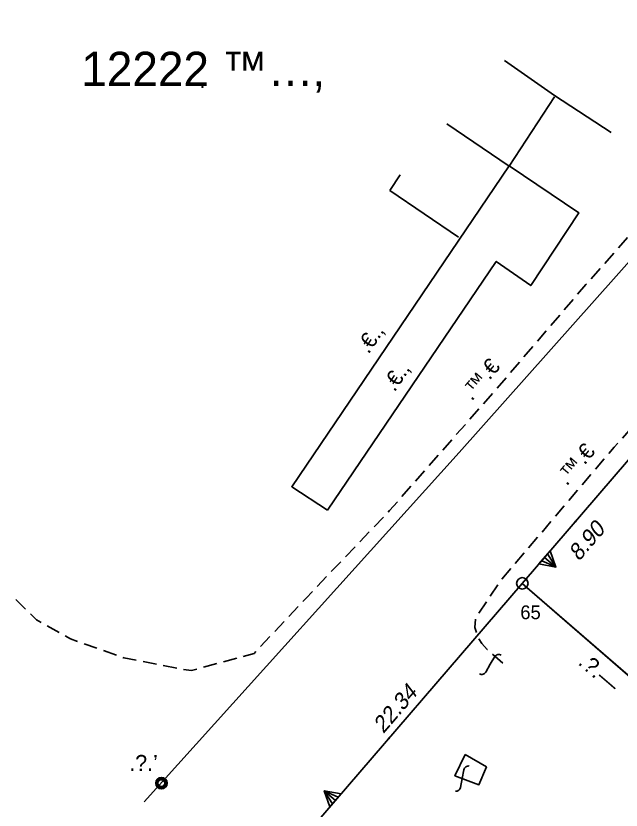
# Model space of a CAD drawing. Header units: millimetres. Extents: x 199486 to 200356, y 746544 to 746866.
# Drawn here: x 200067.04 to 200100.09, y 746714.5 to 746757.84 of the extents above; entities that cross this region are included whole.
import ezdxf
from ezdxf.enums import TextEntityAlignment as Align

# ---------------------------------------------------------------- set-up
doc = ezdxf.new("R2010")
doc.units = ezdxf.units.MM
doc.header["$LTSCALE"] = 3
doc.linetypes.add('DASHED2', pattern=[0.375, 0.25, -0.125])
doc.linetypes.add('HIDDEN', pattern=[0.375, 0.25, -0.125])
for name, color, linetype in [('C1609_1', 52, 'Continuous'), ('C1611_1', 6, 'Continuous'), ('C1650', 7, 'Continuous'), ('C1650_0_1', 1, 'Continuous'), ('C1656', 7, 'Continuous'), ('C1660_1', 240, 'Continuous'), ('C1666', 1, 'Continuous'), ('C1690', 7, 'Continuous'), ('M2207', 9, 'Continuous'), ('M2404', 9, 'DASHED2'), ('M2602', 9, 'Continuous'), ('M2605', 9, 'Continuous'), ('M4402', 9, 'Continuous')]:
    doc.layers.add(name, color=color, linetype=linetype)
doc.styles.add('HANIT_TEXT', font='hebtxt')
doc.styles.add('HEBTXT', font='hebtxt')
doc.styles.add('HEBTXT2', font='HEBTXT')

# ---------------------------------------------------------------- blocks, each defined once
blk = doc.blocks.new('M2605_P')
at = {"style": 'HANIT_TEXT'}
blk.add_attdef('NAME', text='', height=1.388888888888888, rotation=4.2021672e-09, dxfattribs=at).set_placement((-2.328306e-10, 0.4999999998835847), align=Align.BOTTOM_CENTER)
blk.add_attdef('HEIGHT', text='', height=1.599999999999999, rotation=4.2021672e-09, dxfattribs=at).set_placement((-2.328306e-10, -1.000000000116415), align=Align.TOP_CENTER)
at = {"style": 'HANIT_TEXT', "flags": 1}
blk.add_attdef('MARK', text='', height=1.599999999999999, rotation=4.2021672e-09, dxfattribs=at).set_placement((-2.328306e-10, -3.00000000023283), align=Align.TOP_CENTER)
blk = doc.blocks.new('C1690')
blk.add_lwpolyline([(0.2109170022299525, 1.2313991212561, 0.4142135623730951), (-0.1192575931622262, 0.772068372712515), (0.0070460243564519, 0), (0.1542380995356956, -0.7744655475765754, -0.4142135623730951), (-0.1634102954749075, -1.242546199972279)], format="xyb")
blk = doc.blocks.new('C1656')
at = {"color": 255}
blk.add_circle((0, 0), 0.05, dxfattribs=at)
at = {"style": 'HEBTXT2'}
blk.add_attdef('TEXT', text='', height=3, dxfattribs=at).set_placement((0, 1.312230307143181), align=Align.MIDDLE)
blk = doc.blocks.new('M2404_P')
at = {"style": 'HANIT_TEXT'}
blk.add_attdef('NAME', text='', height=1.388888888888888, dxfattribs=at).set_placement((-2.328306e-10, 0.5), align=Align.BOTTOM_CENTER)
blk.add_attdef('HEIGHT', text='', height=1.599999999999999, dxfattribs=at).set_placement((-2.328306e-10, -1), align=Align.TOP_CENTER)
at = {"style": 'HANIT_TEXT', "flags": 1}
blk.add_attdef('MARK', text='', height=1.599999999999999, dxfattribs=at).set_placement((0, -2.999999999767169), align=Align.TOP_CENTER)
blk = doc.blocks.new('M2602_P')
at = {"style": 'HANIT_TEXT'}
blk.add_attdef('NAME', text='', height=1.388888888888889, dxfattribs=at).set_placement((0, 0.4999999997671694), align=Align.BOTTOM_CENTER)
blk.add_attdef('HEIGHT', text='', height=1.6, dxfattribs=at).set_placement((1.164153e-10, -1.00000000023283), align=Align.TOP_CENTER)
at = {"style": 'HANIT_TEXT', "flags": 1}
blk.add_attdef('MARK', text='', height=1.6, dxfattribs=at).set_placement((1.164153e-10, -3.00000000023283), align=Align.TOP_CENTER)
blk = doc.blocks.new('C1609')
blk.add_circle((0, 0), 0.04)
at = {"style": 'HEBTXT', "width": 10}
blk.add_attdef('CROSS', text='', height=1.4, dxfattribs=at).set_placement((0, 1.5), align=Align.CENTER)
at = {"style": 'HEBTXT'}
for tag in ['LEGAL_LENGTH', 'RADIUS']:
    blk.add_attdef(tag, text='', height=1.4, dxfattribs=at).set_placement((0, 1.5), align=Align.CENTER)
at = {"style": 'HEBTXT', "oblique": 12}
blk.add_attdef('CALC_LENGTH', text='', height=1.4, dxfattribs=at).set_placement((0, -1.5), align=Align.TOP_CENTER)
at = {"style": 'HEBTXT', "flags": 1}
for tag, p in [('LINE_NAME', (0, -4)), ('TOPO', (0, -5.5)), ('COMMENT', (0, -7))]:
    blk.add_attdef(tag, text='', height=1, dxfattribs=at).set_placement(p, align=Align.MIDDLE_CENTER)
blk = doc.blocks.new('C1650_PLT')
for p, q in [((-0.04311719935372459, 1.134967032846477), (-0.4041769997362633, -4.400064535298176e-05)), ((-5.350092488312317e-17, 1.210260043551027), (-6.086124371957014e-16, -4.400064535303727e-05)), ((0.03945581444525331, 1.121762100508451), (0.3744068084695465, -4.400064535309278e-05))]:
    blk.add_line(p, q)
blk.add_lwpolyline([(0.7500000000000001, -4.400064535314829e-05), (2.010226348134657e-18, 1.298994105031305), (-0.7500000000000001, -4.400064535292625e-05)], close=True)
blk = doc.blocks.new('M4402_E')
for radius in [0.5, 0.45, 0.4, 0.35, 0.3]:
    blk.add_circle((-2e-16, 0), radius)
at = {"style": 'HANIT_TEXT'}
for tag, p in [('NAME', (0, -1)), ('HEIGHT', (0, -2.5))]:
    blk.add_attdef(tag, text='', height=1, dxfattribs=at).set_placement(p, align=Align.TOP_CENTER)
blk.add_attdef('DESC', text='', height=1, dxfattribs=at).set_placement((-1, -4), align=Align.TOP_RIGHT)
blk.add_attdef('MARK', text='', height=1, dxfattribs=at).set_placement((0, -4), align=Align.TOP_LEFT)
at = {"style": 'HANIT_TEXT', "flags": 1}
for tag, p in [('OWNER', (0, -5.5)), ('TYPE', (0, -7))]:
    blk.add_attdef(tag, text='', height=1, dxfattribs=at).set_placement(p, align=Align.TOP_CENTER)
blk = doc.blocks.new('C1611')
blk.add_circle((0, 0), 0.5)
at = {"color": 255}
blk.add_point((0, 0), dxfattribs=at)
at = {"style": 'HEBTXT2'}
blk.add_attdef('POINT_NAME', text='', height=1.5, dxfattribs=at).set_placement((0, 1.5), align=Align.BOTTOM_CENTER)
blk.add_attdef('MARK_DESC', text='', height=1.199999999999999, dxfattribs=at).set_placement((2, 0), align=Align.MIDDLE_LEFT)
at = {"style": 'HEBTXT2', "flags": 1}
for tag, p in [('MARK', (0, -2)), ('CLASS', (0, -3.5)), ('SOURCE', (0, -5)), ('TOPO', (0, -6.5)), ('HEIGHT', (0, -8)), ('COMMENT', (0, -9.5))]:
    blk.add_attdef(tag, text='', height=1, dxfattribs=at).set_placement(p, align=Align.MIDDLE)

msp = doc.modelspace()

# ---------------------------------------------------------------- linework, layer by layer
at = {"layer": 'C1650_0_1'}
for p in [(200100.4898089119, 746733.6237916753), (200080.1157973617, 746709.9505311161)]:
    msp.add_line(p, (200094.6930089119, 746726.8737916754), dxfattribs=at)
at = {"layer": 'C1660_1'}
msp.add_line((200094.6930089119, 746726.8737916754), (200113.5836089118, 746710.4987916754), dxfattribs=at)
at = {"layer": 'C1666'}
for p, q in [((200109.2258053863, 746754.2153954072), (200091.2450971831, 746734.008712808)), ((200091.2450971831, 746734.008712808), (200074.0359985325, 746714.9536974134))]:
    msp.add_line(p, q, dxfattribs=at)
at = {"layer": 'M2207'}
msp.add_lwpolyline([(200091.5767089119, 746717.5337916756), (200092.7367089119, 746716.8537916752), (200092.3267089119, 746715.8837916753), (200091.0167089119, 746716.3737916753), (200091.5767089119, 746717.5337916756)], dxfattribs=at)
msp.add_lwpolyline([(200091.5767089119, 746717.5337916756), (200092.7367089119, 746716.8537916752), (200092.3267089119, 746715.8837916753), (200091.0167089119, 746716.3737916753), (200091.5767089119, 746717.5337916756)], dxfattribs=at)
at = {"layer": 'M2404', "linetype": 'DASHED2', "flags": 128}
msp.add_lwpolyline([(200067.0385077321, 746726.0002490914), (200068.1623646126, 746724.8756652328), (200070.0167298314, 746723.8447952202), (200072.9387577208, 746722.8139252074), (200076.0629768704, 746722.192731564), (200076.6249053107, 746722.1177593067), (200080.0526701622, 746723.0549135061), (200082.8872743656, 746726.0748061807), (200087.4468721381, 746730.8442837035), (200093.1714798822, 746737.3588244817), (200098.1647065673, 746743.1772505175), (200102.7455337188, 746748.3387351745), (200108.5991552832, 746754.6806998631), (200115.1729655006, 746761.5911318593), (200119.6557433505, 746766.5345332918)], dxfattribs=at)
at = {"layer": 'M2404', "linetype": 'HIDDEN', "flags": 128}
msp.add_lwpolyline([(200093.6367089119, 746722.5237916755), (200092.7667089118, 746723.2737916751), (200092.4867089119, 746723.5937916752), (200092.2467089119, 746723.9637916752), (200092.1067089119, 746724.4737916752), (200092.1367089119, 746724.9937916754), (200093.4967089118, 746727.0037916754), (200099.7067089119, 746734.3137916753), (200105.5267089119, 746740.6737916754), (200106.2367089119, 746741.4437916751), (200106.7467089118, 746741.8137916751), (200107.6367089119, 746741.6437916753)], dxfattribs=at)
at = {"layer": 'M2602'}
for points in [[(200093.720670725, 746755.4039791515), (200096.4467089119, 746753.5037916753), (200099.5467089119, 746751.4837916752)], [(200096.4567089119, 746753.4237916755), (200093.9767089119, 746749.6437916755)], [(200096.4567089119, 746753.4237916755), (200093.9767089119, 746749.6437916755)], [(200093.9767089119, 746749.6437916755), (200090.5681394742, 746751.9573802573)], [(200093.9767089119, 746749.6437916755), (200090.5681394742, 746751.9573802573)], [(200084.0567089118, 746730.8637916753), (200082.1067089119, 746732.1437916753), (200093.9767089119, 746749.6537916753), (200097.7767089119, 746747.1037916754), (200095.1567089119, 746743.1237916753), (200093.2567089119, 746744.4437916753)], [(200084.0567089118, 746730.8637916753), (200082.1067089119, 746732.1437916753), (200093.9767089119, 746749.6537916753), (200097.7767089119, 746747.1037916754), (200095.1567089119, 746743.1237916753), (200093.2567089119, 746744.4437916753)], [(200088.0164341454, 746749.1676522373), (200087.4567089119, 746748.3237916752)], [(200088.0164341454, 746749.1676522373), (200087.4567089119, 746748.3237916752)], [(200087.4567089119, 746748.3237916752), (200091.2067089119, 746745.7637916753)], [(200084.0567089118, 746730.8637916753), (200093.2667089119, 746744.4437916753), (200084.0567089118, 746730.8637916753)], [(200084.0567089118, 746730.8637916753), (200093.2667089119, 746744.4437916753), (200084.0567089118, 746730.8637916753)]]:
    msp.add_lwpolyline(points, dxfattribs=at)
at = {"layer": 'M2605', "flags": 128}
msp.add_lwpolyline([(200094.6930089119, 746726.8737916754), (200113.5836089118, 746710.4987916754)], dxfattribs=at)

# ---------------------------------------------------------------- block references
at = {"layer": 'C1609_1', "linetype": 'DASHED2'}
ref = msp.add_blockref('C1609', (200097.5914089119, 746730.2487916754), dxfattribs=dict(at, xscale=0.625, yscale=0.625, zscale=0.625, rotation=49.34450435770734))
ref.add_attrib('CALC_LENGTH', '8.90', dxfattribs={"layer": '0', "height": 0.8750000000000001, "rotation": 409.3445043618761, "style": 'HEBTXT2', "oblique": 12.00000000000003}).set_placement((200097.8585928429, 746729.4754250805), align=Align.TOP_CENTER)
ref = msp.add_blockref('C1609', (200087.4044031368, 746718.4121613957), dxfattribs=dict(at, xscale=0.625, yscale=0.625, zscale=0.625, rotation=49.25933301351607))
ref.add_attrib('CALC_LENGTH', '22.34', dxfattribs={"layer": '0', "height": 0.875, "rotation": 409.2593330176848, "style": 'HEBTXT2', "oblique": 11.99999999999995}).set_placement((200087.3957764135, 746720.3185782437), align=Align.TOP_CENTER)
at = {"layer": 'C1611_1', "linetype": 'DASHED2'}
ref = msp.add_blockref('C1611', (200094.6930089119, 746726.8737916754, 200), dxfattribs=dict(at, xscale=0.625, yscale=0.625, zscale=0.625))
ref.add_attrib('POINT_NAME', '65', dxfattribs={"layer": '0', "height": 0.75, "style": 'HEBTXT2'}).set_placement((200095.1423856665, 746724.6939223506, 200), align=Align.BOTTOM_CENTER)
at = {"layer": 'C1650', "linetype": 'DASHED2', "xscale": 0.625, "yscale": 0.625, "zscale": 0.625}
for p, rotation in [((200095.908075915, 746728.2886588902), 229.3445043577073), ((200084.489041804, 746715.0276032935), 49.25933301351607)]:
    msp.add_blockref('C1650_PLT', p, dxfattribs=dict(at, rotation=rotation))
at = {"layer": 'C1656', "xscale": 0.6249999999999997, "yscale": 0.6249999999999997, "zscale": 0.6249999999999997}
msp.add_blockref('C1656', (200077.2314908538, 746753.9682728061), dxfattribs=at).add_auto_attribs({'TEXT': '12222 ™…‚'})
at = {"layer": 'C1690'}
for p, xscale, yscale, zscale, rotation in [((200092.9414474855, 746722.4606173568), 0.625, 0.625, 0.625, 319.2363947989071), ((200091.4036549549, 746716.2290561326), 0.6250000000000002, 0.6250000000000002, 0.6250000000000002, 339.4919010285554)]:
    msp.add_blockref('C1690', p, dxfattribs=dict(at, xscale=xscale, yscale=yscale, zscale=zscale, rotation=rotation))
at = {"layer": 'M2404'}
ref = msp.add_blockref('M2404_P', (200093.1714798822, 746737.3588244817), dxfattribs=dict(at, xscale=0.6249999999999999, yscale=0.6249999999999999, zscale=0.6249999999999999, rotation=49.65139345978822))
ref.add_attrib('NAME', '.™.€', dxfattribs={"layer": '0', "height": 0.875, "rotation": 49.65139345977764, "style": 'HANIT_TEXT'}).set_placement((200092.9333175836, 746737.5611484041), align=Align.BOTTOM_CENTER)
ref = msp.add_blockref('M2404_P', (200098.3582969571, 746732.7265305818), dxfattribs=dict(at, xscale=0.6249999999999999, yscale=0.6249999999999999, zscale=0.6249999999999999, rotation=49.65139345978822))
ref.add_attrib('NAME', '.™.€', dxfattribs={"layer": '0', "height": 0.875, "rotation": 49.65139345977764, "style": 'HANIT_TEXT'}).set_placement((200098.1201346585, 746732.9288545043), align=Align.BOTTOM_CENTER)
at = {"layer": 'M2602'}
ref = msp.add_blockref('M2602_P', (200087.2107955546, 746739.6730719715), dxfattribs=dict(at, xscale=0.625, yscale=0.625, zscale=0.625, rotation=55.86671973454096))
ref.add_attrib('NAME', '.€.‚', dxfattribs={"layer": '0', "height": 0.875, "rotation": 55.86671973454443, "style": 'HANIT_TEXT'}).set_placement((200086.9521285086, 746739.8484219336), align=Align.BOTTOM_CENTER)
ref = msp.add_blockref('M2602_P', (200088.6301241685, 746737.6072204681), dxfattribs=dict(at, xscale=0.6249999999999998, yscale=0.6249999999999998, zscale=0.6249999999999998, rotation=55.85475245603421))
ref.add_attrib('NAME', '.€.‚', dxfattribs={"layer": '0', "height": 0.875, "rotation": 55.85475245603773, "style": 'HANIT_TEXT'}).set_placement((200088.3714937531, 746737.7826244538), align=Align.BOTTOM_CENTER)
at = {"layer": 'M2605'}
ref = msp.add_blockref('M2605_P', (200098.2109441015, 746723.719313931), dxfattribs=dict(at, xscale=0.625, yscale=0.625, zscale=0.625, rotation=319.2877663911577))
ref.add_attrib('NAME', '.\x9a.—', dxfattribs={"layer": '0', "height": 0.875, "rotation": 319.2877663953454, "style": 'HANIT_TEXT'}).set_placement((200098.456958018, 746721.4794451919), align=Align.BOTTOM_CENTER)
at = {"layer": 'M4402'}
ref = msp.add_blockref('M4402_E', (200074.9867089119, 746715.9737916752, 67.83), dxfattribs=dict(at, xscale=0.625, yscale=0.625, zscale=0.625))
ref.add_attrib('MARK', '.\x9a.’', dxfattribs={"layer": '0', "height": 0.875, "style": 'HEBTXT'}).set_placement((200073.2298915842, 746717.5109771702, 67.83), align=Align.TOP_LEFT)

doc.saveas('drawing.dxf')
